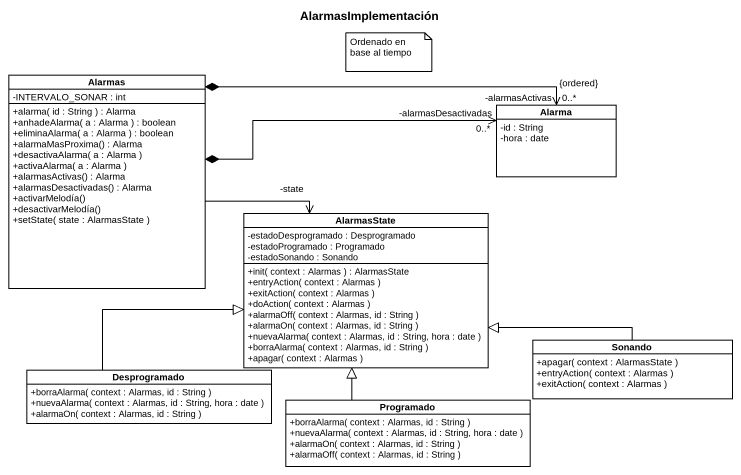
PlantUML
@startuml
title AlarmasImplementación
hide circle
hide empty members
skinparam classAttributeIconSize 0
class Alarmas {
  -INTERVALO_SONAR : int
  +alarma( id : String ) : Alarma
  +anhadeAlarma( a : Alarma ) : boolean
  +eliminaAlarma( a : Alarma ) : boolean
  +alarmaMasProxima() : Alarma
  +desactivaAlarma( a : Alarma )
  +activaAlarma( a : Alarma )
  +alarmasActivas() : Alarma
  +alarmasDesactivadas() : Alarma
  +activarMelodía()
  +desactivarMelodía()
  +setState( state : AlarmasState )
}
class Alarma {
  -id : String
  -hora : date
}
class AlarmasState {
  -estadoDesprogramado : Desprogramado
  -estadoProgramado : Programado
  -estadoSonando : Sonando
  +init( context : Alarmas ) : AlarmasState
  +entryAction( context : Alarmas )
  +exitAction( context : Alarmas )
  +doAction( context : Alarmas )
  +alarmaOff( context : Alarmas, id : String )
  +alarmaOn( context : Alarmas, id : String )
  +nuevaAlarma( context : Alarmas, id : String, hora : date )
  +borraAlarma( context : Alarmas, id : String )
  +apagar( context : Alarmas )
}
class Sonando {
  +apagar( context : AlarmasState )
  +entryAction( context : Alarmas )
  +exitAction( context : Alarmas )
}
class Desprogramado {
  +borraAlarma( context : Alarmas, id : String )
  +nuevaAlarma( context : Alarmas, id : String, hora : date )
  +alarmaOn( context : Alarmas, id : String )
}
class Programado {
  +borraAlarma( context : Alarmas, id : String )
  +nuevaAlarma( context : Alarmas, id : String, hora : date )
  +alarmaOn( context : Alarmas, id : String )
  +alarmaOff( context : Alarmas, id : String )
}
Alarmas *-right-> "-alarmasDesactivadas\n0..*" Alarma
Alarmas *-right-> "-alarmasActivas\n0..*\n{ordered}" Alarma
Alarmas -right-> "-state" AlarmasState
Sonando -left-|> AlarmasState
Desprogramado -right-|> AlarmasState
Programado -up-|> AlarmasState
note as N1
  Ordenado en base al tiempo
end note
@enduml
